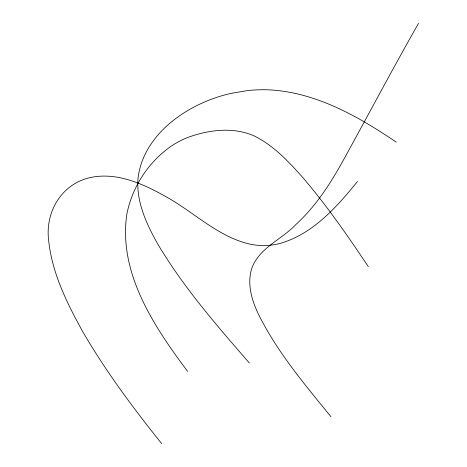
<?xml version="1.0" encoding="UTF-8"?>
<svg xmlns="http://www.w3.org/2000/svg" width="467" height="467" viewBox="0 0 467 467"><rect width="100%" height="100%" fill="white"/><g stroke="black" fill="none" stroke-linecap="round" stroke-linejoin="round"><path stroke-width="0.7" d="M418.52 23.35C392.251 69.455 367.547 116.417 341.873 162.843C331.337 181.64 319.661 200.004 304.799 215.707A185.592 185.592 0 0 1 295.564 224.849C281.531 239.559 259.576 247.726 251.976 267.795C246.774 283.136 251.567 299.668 258.216 313.76C276.937 351.616 304.426 384.201 330.963 416.722M357.494 181.47C336.818 207.015 313.188 233.652 280.585 243.295A66.156 66.156 0 0 1 249.541 244.066C216.892 236.325 192.894 211.084 164.028 195.615C142.056 183.403 116.686 172.183 91.012 177.407C61.457 183.543 44.645 212.333 48.766 241.503C52.345 273.574 66.956 303.03 82.326 330.934C105.39 370.769 132.961 407.755 161.687 443.65M396.279 142.155C359.275 117.083 318.395 93.645 272.891 90.084A140.672 140.672 0 0 0 247.276 90.616L230.71 93.441A152.89 152.89 0 0 0 206.77 101.053C174.261 114.392 142.668 141.092 138.086 177.834C135.891 201.884 146.796 224.627 158.325 245C183.934 287.742 216.758 325.552 249.378 363.011M187.646 371.428C154.104 326.62 118.023 272.862 126.89 214.003C132.19 186.888 148.477 161.985 171.15 146.206A88.532 88.532 0 0 1 186.642 137.888C207.815 129.908 232.648 126.51 253.955 135.821C273.703 145.435 288.886 161.944 303.287 178.09C327.075 205.97 347.938 236.174 368.294 266.599"/></g></svg>
